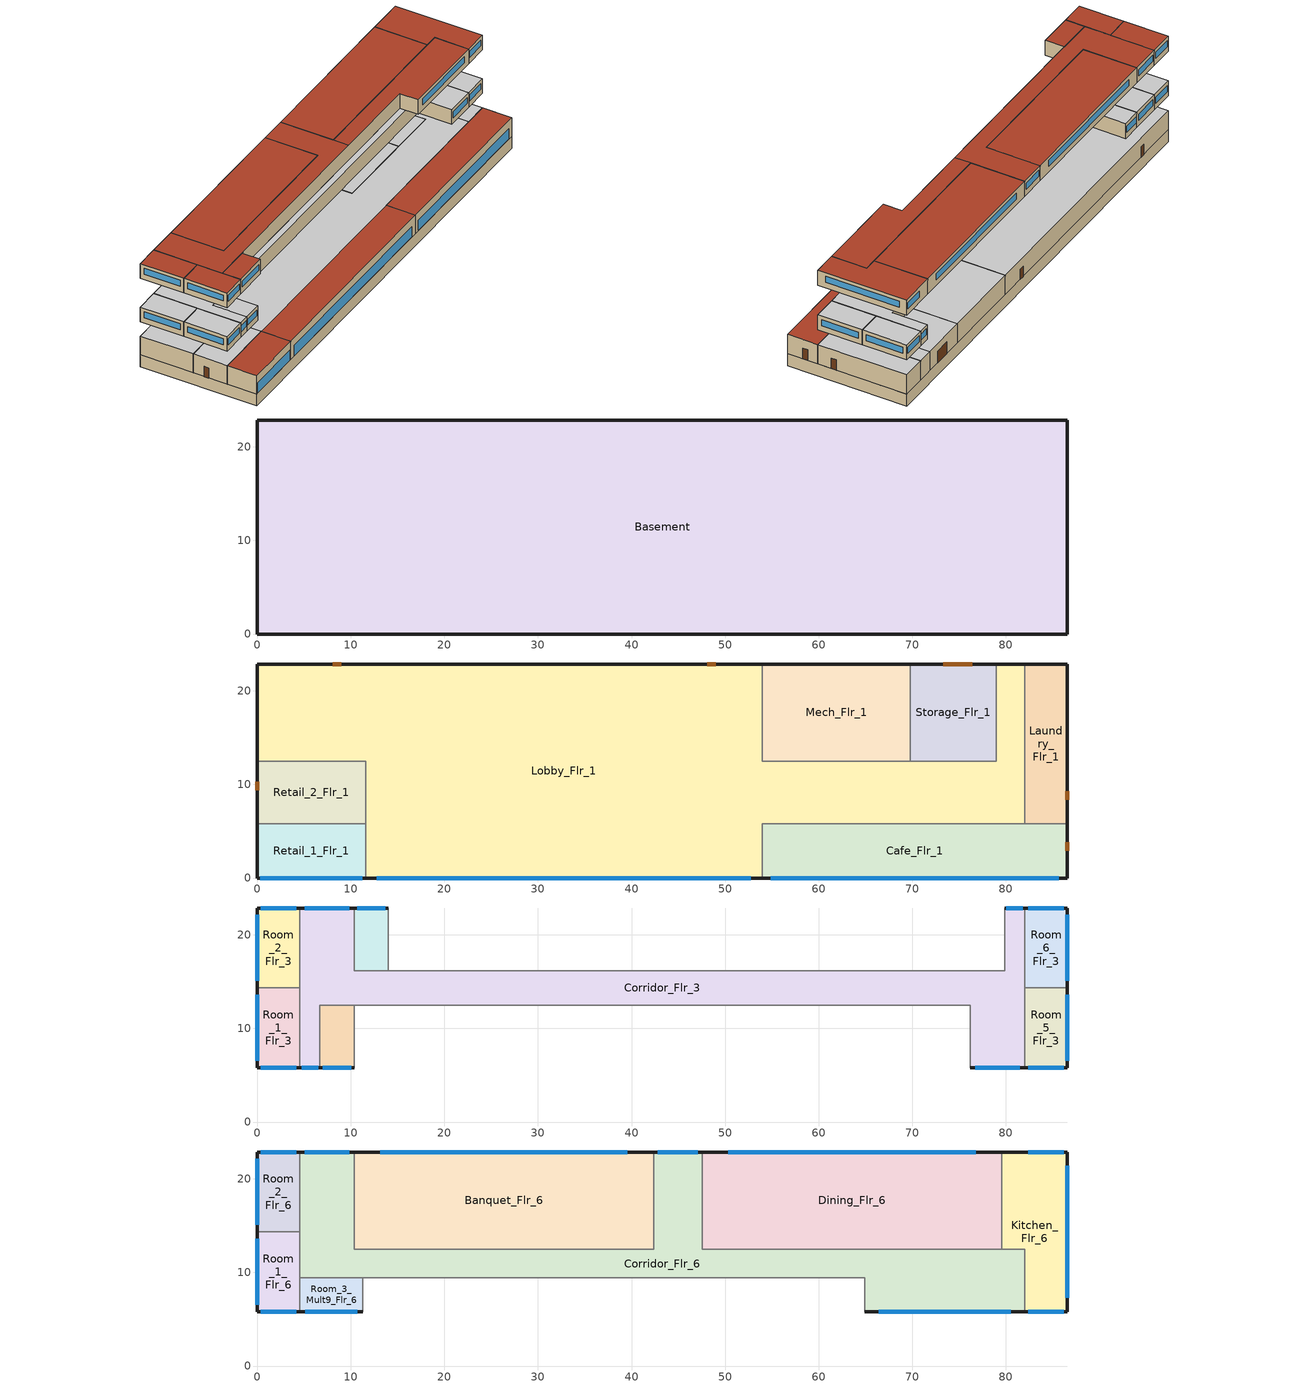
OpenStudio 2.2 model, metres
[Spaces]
Basement
 floor othersidecoefficients: 86.56,22.86 86.56,0 0,0 0,22.86 z-2.44
 wall othersidecoefficients: 0,22.86 0,0 86.56,0 86.56,22.86 0,22.86 z-2.44:0
Lobby_Flr_1
 floor to Basement: 53.95,22.86 53.95,0 11.58,0 11.58,12.5 0,12.5 0,22.86 z0; 81.99,22.86 81.99,5.79 53.95,5.79 53.95,12.5 78.94,12.5 78.94,22.86 z0
 wall outside: 53.95,22.86 0,22.86 0,12.5 / 11.58,0 53.95,0 / 81.99,22.86 78.94,22.86 z0:3.96
 wall to Retail_1_Flr_1: 11.58,5.79 11.58,0 z0:3.96
 wall to Laundry_Flr_1: 81.99,5.79 81.99,22.86 z0:3.96
 wall to Storage_Flr_1: 78.94,22.86 78.94,12.5 69.8,12.5 z0:3.96
 wall to Cafe_Flr_1: 53.95,0 53.95,5.79 81.99,5.79 z0:3.96
 wall to Retail_2_Flr_1: 0,12.5 11.58,12.5 11.58,5.79 z0:3.96
 wall to Mech_Flr_1: 69.8,12.5 53.95,12.5 53.95,22.86 z0:3.96
 window: 12.79,0 52.74,0 z0.15:2.29
 door: 49,22.86 48.09,22.86 / 8.99,22.86 8.08,22.86 z0:2.13
 ceiling adiabatic: 81.99,5.79 81.99,22.86 78.94,22.86 78.94,12.5 53.95,12.5 53.95,22.86 0,22.86 0,12.5 11.58,12.5 11.58,5.79 z3.96
 roof outside: 53.95,0 53.95,5.79 11.58,5.79 11.58,0 z3.96
Retail_1_Flr_1
 floor to Basement: 11.58,5.79 11.58,0 0,0 0,5.79 z0
 wall outside: 0,5.79 0,0 11.58,0 z0:3.96
 wall to Retail_2_Flr_1: 11.58,5.79 0,5.79 z0:3.96
 window: 0.33,0 11.25,0 z0.15:2.29
 roof outside: 11.58,0 11.58,5.79 0,5.79 0,0 z3.96
Retail_2_Flr_1
 floor to Basement: 11.58,12.5 11.58,5.79 0,5.79 0,12.5 z0
 wall outside: 0,12.5 0,5.79 z0:3.96
 door: 0,10.28 0,9.37 z0:2.13
 ceiling adiabatic: 11.58,5.79 11.58,12.5 0,12.5 0,5.79 z3.96
Laundry_Flr_1
 floor to Basement: 86.56,22.86 86.56,5.79 81.99,5.79 81.99,22.86 z0
 wall outside: 86.56,5.79 86.56,22.86 81.99,22.86 z0:3.96
 wall to Cafe_Flr_1: 81.99,5.79 86.56,5.79 z0:3.96
 door: 86.56,8.36 86.56,9.28 z0:2.13
 ceiling adiabatic: 86.56,5.79 86.56,22.86 81.99,22.86 81.99,5.79 z3.96
Storage_Flr_1
 floor to Basement: 78.94,22.86 78.94,12.5 69.8,12.5 69.8,22.86 z0
 wall outside: 78.94,22.86 69.8,22.86 z0:3.96
 wall to Mech_Flr_1: 69.8,22.86 69.8,12.5 z0:3.96
 door: 76.37,22.86 73.32,22.86 z0:2.44
 ceiling adiabatic: 78.94,12.5 78.94,22.86 69.8,22.86 69.8,12.5 z3.96
Mech_Flr_1
 floor to Basement: 69.8,22.86 69.8,12.5 53.95,12.5 53.95,22.86 z0
 wall outside: 69.8,22.86 53.95,22.86 z0:3.96
 ceiling adiabatic: 69.8,12.5 69.8,22.86 53.95,22.86 53.95,12.5 z3.96
Cafe_Flr_1
 floor to Basement: 86.56,5.79 86.56,0 53.95,0 53.95,5.79 z0
 wall outside: 53.95,0 86.56,0 86.56,5.79 z0:3.96
 window: 54.88,0 85.63,0 z0.15:2.29
 door: 86.56,2.9 86.56,3.81 z0:2.13
 roof outside: 86.56,0 86.56,5.79 53.95,5.79 53.95,0 z3.96
Room_6_Flr_3
 floor adiabatic: 86.56,22.86 86.56,14.33 81.99,14.33 81.99,22.86 z7.01
 wall outside: 86.56,14.33 86.56,22.86 81.99,22.86 z7.01:10.06
 wall to Corridor_Flr_3: 81.99,22.86 81.99,14.33 z7.01:10.06
 wall to Room_5_Flr_3: 81.99,14.33 86.56,14.33 z7.01:10.06
 window: 86.16,22.86 82.39,22.86 / 86.56,15.07 86.56,22.11 z8.11:9.33
 ceiling adiabatic: 86.56,14.33 86.56,22.86 81.99,22.86 81.99,14.33 z10.06
Room_1_Flr_3
 floor adiabatic: 4.57,14.33 4.57,5.79 0,5.79 0,14.33 z7.01
 wall outside: 0,14.33 0,5.79 4.57,5.79 z7.01:10.06
 wall to Corridor_Flr_3: 4.57,5.79 4.57,14.33 z7.01:10.06
 wall to Room_2_Flr_3: 4.57,14.33 0,14.33 z7.01:10.06
 window: 0,13.58 0,6.54 / 0.4,5.79 4.17,5.79 z8.11:9.33
 ceiling adiabatic: 4.57,5.79 4.57,14.33 0,14.33 0,5.79 z10.06
Corridor_Flr_3
 floor adiabatic: 76.2,16.15 76.2,12.5 10.36,12.5 10.36,16.15 z7.01; 81.99,22.86 81.99,5.79 76.2,5.79 76.2,16.15 79.86,16.15 79.86,22.86 z7.01; 10.36,22.86 10.36,12.5 6.71,12.5 6.71,5.79 4.57,5.79 4.57,22.86 z7.01
 wall outside: 81.99,22.86 79.86,22.86 / 4.57,5.79 6.71,5.79 / 10.36,22.86 4.57,22.86 / 76.2,5.79 81.99,5.79 z7.01:10.06
 wall adiabatic: 79.86,22.86 79.86,16.15 14.02,16.15 / 10.36,12.5 76.2,12.5 76.2,5.79 z7.01:10.06
 wall to Room_3_Mult19_Flr_3: 6.71,5.79 6.71,12.5 10.36,12.5 z7.01:10.06
 wall to Room_2_Flr_3: 4.57,22.86 4.57,14.33 z7.01:10.06
 wall to Room_5_Flr_3: 81.99,5.79 81.99,14.33 z7.01:10.06
 wall to Room_4_Mult19_Flr_3: 14.02,16.15 10.36,16.15 10.36,22.86 z7.01:10.06
 window: 81.81,22.86 80.04,22.86 / 9.86,22.86 5.08,22.86 / 76.71,5.79 81.48,5.79 / 4.76,5.79 6.52,5.79 z8.11:9.33
 ceiling adiabatic: 81.99,5.79 81.99,22.86 79.86,22.86 79.86,16.15 76.2,16.15 76.2,5.79 z10.06; 6.71,5.79 6.71,12.5 10.36,12.5 10.36,22.86 4.57,22.86 4.57,5.79 z10.06; 76.2,12.5 76.2,16.15 10.36,16.15 10.36,12.5 z10.06
Room_2_Flr_3
 floor adiabatic: 4.57,22.86 4.57,14.33 0,14.33 0,22.86 z7.01
 wall outside: 4.57,22.86 0,22.86 0,14.33 z7.01:10.06
 window: 0,22.11 0,15.07 / 4.17,22.86 0.4,22.86 z8.11:9.33
 ceiling adiabatic: 4.57,14.33 4.57,22.86 0,22.86 0,14.33 z10.06
Room_4_Mult19_Flr_3
 floor adiabatic: 14.02,22.86 14.02,16.15 10.36,16.15 10.36,22.86 z7.01
 wall outside: 14.02,22.86 10.36,22.86 z7.01:10.06
 wall adiabatic: 14.02,16.15 14.02,22.86 z7.01:10.06
 window: 13.7,22.86 10.68,22.86 z8.11:9.33
 ceiling adiabatic: 14.02,16.15 14.02,22.86 10.36,22.86 10.36,16.15 z10.06
Room_5_Flr_3
 floor adiabatic: 86.56,14.33 86.56,5.79 81.99,5.79 81.99,14.33 z7.01
 wall outside: 81.99,5.79 86.56,5.79 86.56,14.33 z7.01:10.06
 window: 86.56,6.54 86.56,13.58 / 82.39,5.79 86.16,5.79 z8.11:9.33
 ceiling adiabatic: 86.56,5.79 86.56,14.33 81.99,14.33 81.99,5.79 z10.06
Room_3_Mult19_Flr_3
 floor adiabatic: 10.36,12.5 10.36,5.79 6.71,5.79 6.71,12.5 z7.01
 wall outside: 6.71,5.79 10.36,5.79 z7.01:10.06
 wall adiabatic: 10.36,5.79 10.36,12.5 z7.01:10.06
 window: 7.03,5.79 10.04,5.79 z8.11:9.33
 ceiling adiabatic: 10.36,5.79 10.36,12.5 6.71,12.5 6.71,5.79 z10.06
Room_2_Flr_6
 floor adiabatic: 4.57,22.86 4.57,14.33 0,14.33 0,22.86 z16.15
 wall outside: 4.57,22.86 0,22.86 0,14.33 z16.15:19.2
 wall to Room_1_Flr_6: 0,14.33 4.57,14.33 z16.15:19.2
 wall to Corridor_Flr_6: 4.57,14.33 4.57,22.86 z16.15:19.2
 window: 0,22.11 0,15.07 / 4.17,22.86 0.4,22.86 z17.26:18.48
 roof outside: 4.57,14.33 4.57,22.86 0,22.86 0,14.33 z19.2
Banquet_Flr_6
 floor adiabatic: 42.37,22.86 42.37,12.5 10.36,12.5 10.36,22.86 z16.15
 wall outside: 42.37,22.86 10.36,22.86 z16.15:19.2
 wall to Corridor_Flr_6: 10.36,22.86 10.36,12.5 42.37,12.5 42.37,22.86 z16.15:19.2
 window: 39.57,22.86 13.16,22.86 z17.26:18.48
 roof outside: 42.37,12.5 42.37,22.86 10.36,22.86 10.36,12.5 z19.2
Corridor_Flr_6
 floor adiabatic: 47.55,22.86 47.55,12.5 81.99,12.5 81.99,5.79 64.92,5.79 64.92,9.45 4.57,9.45 4.57,22.86 10.36,22.86 10.36,12.5 42.37,12.5 42.37,22.86 z16.15
 wall outside: 64.92,5.79 81.99,5.79 / 47.55,22.86 42.37,22.86 / 10.36,22.86 4.57,22.86 z16.15:19.2
 wall to Room_1_Flr_6: 4.57,14.33 4.57,9.45 z16.15:19.2
 wall to Kitchen_Flr_6: 81.99,5.79 81.99,12.5 79.55,12.5 z16.15:19.2
 wall to Dining_Flr_6: 79.55,12.5 47.55,12.5 47.55,22.86 z16.15:19.2
 wall to Room_3_Mult9_Flr_6: 4.57,9.45 11.28,9.45 z16.15:19.2
 wall adiabatic: 11.28,9.45 64.92,9.45 64.92,5.79 z16.15:19.2
 window: 66.42,5.79 80.5,5.79 / 47.09,22.86 42.82,22.86 / 9.86,22.86 5.08,22.86 z17.26:18.48
 roof outside: 81.99,5.79 81.99,12.5 47.55,12.5 47.55,9.45 64.92,9.45 64.92,5.79 z19.2; 47.55,9.45 47.55,22.86 42.37,22.86 42.37,12.5 10.36,12.5 10.36,22.86 4.57,22.86 4.57,9.45 z19.2
Room_3_Mult9_Flr_6
 floor adiabatic: 11.28,9.45 11.28,5.79 4.57,5.79 4.57,9.45 z16.15
 wall outside: 4.57,5.79 11.28,5.79 z16.15:19.2
 wall to Room_1_Flr_6: 4.57,9.45 4.57,5.79 z16.15:19.2
 wall adiabatic: 11.28,5.79 11.28,9.45 z16.15:19.2
 window: 5.16,5.79 10.69,5.79 z17.26:18.48
 roof outside: 11.28,5.79 11.28,9.45 4.57,9.45 4.57,5.79 z19.2
Dining_Flr_6
 floor adiabatic: 79.55,22.86 79.55,12.5 47.55,12.5 47.55,22.86 z16.15
 wall outside: 79.55,22.86 47.55,22.86 z16.15:19.2
 wall to Kitchen_Flr_6: 79.55,12.5 79.55,22.86 z16.15:19.2
 window: 76.75,22.86 50.35,22.86 z17.26:18.48
 roof outside: 79.55,12.5 79.55,22.86 47.55,22.86 47.55,12.5 z19.2
Room_1_Flr_6
 floor adiabatic: 4.57,14.33 4.57,5.79 0,5.79 0,14.33 z16.15
 wall outside: 0,14.33 0,5.79 4.57,5.79 z16.15:19.2
 window: 0,13.58 0,6.54 / 0.4,5.79 4.17,5.79 z17.26:18.48
 roof outside: 4.57,5.79 4.57,14.33 0,14.33 0,5.79 z19.2
Kitchen_Flr_6
 floor adiabatic: 86.56,22.86 86.56,5.79 81.99,5.79 81.99,12.5 79.55,12.5 79.55,22.86 z16.15
 wall outside: 81.99,5.79 86.56,5.79 86.56,22.86 79.55,22.86 z16.15:19.2
 window: 86.56,7.29 86.56,21.37 / 82.39,5.79 86.16,5.79 / 86.16,22.86 82.39,22.86 z17.26:18.48
 roof outside: 86.56,5.79 86.56,22.86 79.55,22.86 79.55,12.5 81.99,12.5 81.99,5.79 z19.2
[Site]
San Francisco Intl Ap_CA_USA Design_Conditions: Latitude {deg}=37.62; Longitude {deg}=-122.4; Time Zone {hr}=-8; Elevation {m}=2; Terrain=City
[Building]
DOE Prototype LargeHotel: North Axis {deg}=0; Standards Number of Stories=7; Standards Number of Above Ground Stories=6; Standards Building Type=LargeHotel
[Space] Part of Total Floor Area=Yes
Name | Space Type | Building Story | Thermal Zone
Room_2_Flr_6 | LargeHotel GuestRoom3 | Building Story 4 | TZ-Room_2_Flr_6
Corridor_Flr_3 | LargeHotel Corridor2 | Building Story 3 | TZ-Corridor_Flr_3
Banquet_Flr_6 | LargeHotel Banquet | Building Story 4 | TZ-Banquet_Flr_6
Laundry_Flr_1 | LargeHotel Laundry | Building Story 2 | TZ-Laundry_Flr_1
Lobby_Flr_1 | LargeHotel Lobby | Building Story 2 | TZ-Lobby_Flr_1
Kitchen_Flr_6 | LargeHotel Kitchen | Building Story 4 | TZ-Kitchen_Flr_6
Retail_1_Flr_1 | LargeHotel Retail | Building Story 2 | TZ-Retail_1_Flr_1
Room_1_Flr_3 | LargeHotel GuestRoom | Building Story 3 | TZ-Room_1_Flr_3
Basement | LargeHotel Basement | Building Story 1 | TZ-Basement
Corridor_Flr_6 | LargeHotel Corridor | Building Story 4 | TZ-Corridor_Flr_6
Room_6_Flr_3 | LargeHotel GuestRoom | Building Story 3 | TZ-Room_6_Flr_3
Room_5_Flr_3 | LargeHotel GuestRoom | Building Story 3 | TZ-Room_5_Flr_3
Room_4_Mult19_Flr_3 | LargeHotel GuestRoom2 | Building Story 3 | TZ-Room_4_Mult19_Flr_3
Room_3_Mult9_Flr_6 | LargeHotel GuestRoom4 | Building Story 4 | TZ-Room_3_Mult9_Flr_6
Dining_Flr_6 | LargeHotel Banquet | Building Story 4 | TZ-Dining_Flr_6
Cafe_Flr_1 | LargeHotel Cafe | Building Story 2 | TZ-Cafe_Flr_1
Mech_Flr_1 | LargeHotel Mechanical | Building Story 2 | TZ-Mech_Flr_1
Retail_2_Flr_1 | LargeHotel Retail2 | Building Story 2 | TZ-Retail_2_Flr_1
Storage_Flr_1 | LargeHotel Storage | Building Story 2 | TZ-Storage_Flr_1
Room_1_Flr_6 | LargeHotel GuestRoom3 | Building Story 4 | TZ-Room_1_Flr_6
Room_2_Flr_3 | LargeHotel GuestRoom | Building Story 3 | TZ-Room_2_Flr_3
Room_3_Mult19_Flr_3 | LargeHotel GuestRoom8 | Building Story 3 | TZ-Room_3_Mult19_Flr_3
[BuildingStory]
Name | Nominal Z Coordinate {m}
Building Story 1 | -2.439
Building Story 2 | 0
Building Story 3 | 7.008
Building Story 4 | 16.152
[ThermalZone] Use Ideal Air Loads=No
Name | Multiplier
TZ-Corridor_Flr_3; TZ-Room_1_Flr_3; TZ-Room_2_Flr_3; TZ-Room_5_Flr_3; TZ-Room_6_Flr_3 | 4
TZ-Room_3_Mult19_Flr_3; TZ-Room_4_Mult19_Flr_3 | 76
TZ-Room_3_Mult9_Flr_6 | 9
TZ-Room_1_Flr_6; TZ-Mech_Flr_1; TZ-Retail_1_Flr_1; TZ-Kitchen_Flr_6; TZ-Retail_2_Flr_1; TZ-Lobby_Flr_1; TZ-Corridor_Flr_6; TZ-Room_2_Flr_6; TZ-Cafe_Flr_1; TZ-Storage_Flr_1; TZ-Laundry_Flr_1; TZ-Banquet_Flr_6; TZ-Dining_Flr_6; TZ-Basement
[Sizing:Zone] Zone Cooling Design Supply Air Temperature Input Method=SupplyAirTemperature; Zone Cooling Design Supply Air Temperature {C}=14; Zone Cooling Design Supply Air Temperature Difference {deltaC}=11.11; Zone Heating Design Supply Air Temperature Input Method=SupplyAirTemperature; Zone Heating Design Supply Air Temperature {C}=40; Zone Heating Design Supply Air Temperature Difference {deltaC}=11.11; Zone Cooling Design Supply Air Humidity Ratio {kg-H2O/kg-air}=0.0085; Zone Heating Design Supply Air Humidity Ratio {kg-H2O/kg-air}=0.008; Cooling Design Air Flow Method=DesignDay; Heating Design Air Flow Method=DesignDay; Account for Dedicated Outdoor Air System=No; Dedicated Outdoor Air System Control Strategy=NeutralSupplyAir; Dedicated Outdoor Air Low Setpoint Temperature for Design {C}=autosize; Dedicated Outdoor Air High Setpoint Temperature for Design {C}=autosize
TZ-Corridor_Flr_3; TZ-Room_1_Flr_3; TZ-Room_2_Flr_3; TZ-Room_3_Mult19_Flr_3; TZ-Room_3_Mult9_Flr_6; TZ-Room_4_Mult19_Flr_3; TZ-Room_5_Flr_3; TZ-Room_6_Flr_3; TZ-Room_1_Flr_6; TZ-Mech_Flr_1; TZ-Retail_1_Flr_1; TZ-Kitchen_Flr_6; TZ-Retail_2_Flr_1; TZ-Lobby_Flr_1; TZ-Corridor_Flr_6; TZ-Room_2_Flr_6; TZ-Cafe_Flr_1; TZ-Storage_Flr_1; TZ-Laundry_Flr_1; TZ-Banquet_Flr_6; TZ-Dining_Flr_6; TZ-Basement
[SpaceType] Standards Building Type=LargeHotel
Name | Standards Space Type
LargeHotel Banquet | Banquet
LargeHotel Basement | Basement
LargeHotel Cafe | Cafe
LargeHotel Corridor | Corridor
LargeHotel Corridor2 | Corridor2
LargeHotel GuestRoom | GuestRoom
LargeHotel GuestRoom2 | GuestRoom2
LargeHotel GuestRoom8 | GuestRoom8
LargeHotel GuestRoom3 | GuestRoom3
LargeHotel GuestRoom4 | GuestRoom4
LargeHotel Kitchen | Kitchen
LargeHotel Laundry | Laundry
LargeHotel Lobby | Lobby
LargeHotel Mechanical | Mechanical
LargeHotel Retail | Retail
LargeHotel Retail2 | Retail2
LargeHotel Storage | Storage
